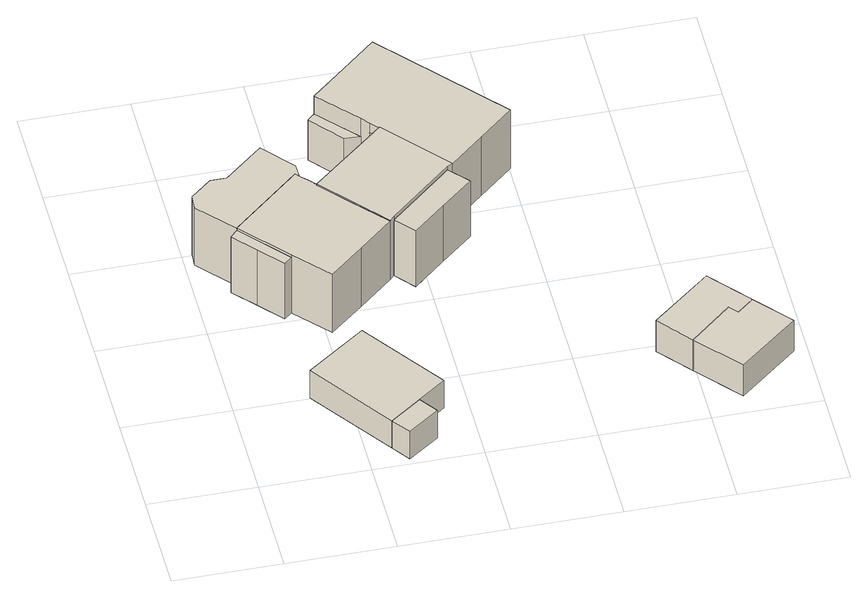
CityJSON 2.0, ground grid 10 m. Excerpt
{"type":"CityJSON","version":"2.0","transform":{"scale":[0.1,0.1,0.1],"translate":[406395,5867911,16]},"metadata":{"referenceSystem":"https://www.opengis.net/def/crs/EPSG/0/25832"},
"CityObjects":{
"building1":{"type":"Building","attributes":{"Gemeindeschluessel":"03454006","AbsoluteHoehe":"16.943","MittlereTraufHoehe":"20.088","Firsthoehe":"20.088","function":"31001_2000","roofType":"1000","measuredHeight":3.15},"address":[{"country":"Germany","locality":"Breddenberg"}],"children":["building1-1"],"geometry":[{"type":"MultiSurface","lod":"1","boundaries":[[[0,1,2,3]],[[4,5,6,7]],[[4,7,3,2]],[[8,9,4,2]],[[6,5,1,0]],[[7,6,0,3]],[[1,5,9,8]]]}]},
"building1-1":{"type":"BuildingPart","attributes":{"AbsoluteHoehe":"16.943","MittlereTraufHoehe":"20.088","Firsthoehe":"20.088","roofType":"1000","measuredHeight":3.15},"parents":["building1"],"geometry":[{"type":"MultiSurface","lod":"1","boundaries":[[[1,10,11,8]],[[12,13,5,9]],[[12,9,8,11]],[[13,12,11,10]],[[5,13,10,1]],[[8,9,5,1]]]}]},
"building2":{"type":"Building","attributes":{"Gemeindeschluessel":"03454006","AbsoluteHoehe":"16.644","MittlereTraufHoehe":"22.359","Firsthoehe":"25.491","function":"31001_1000","roofType":"3100","measuredHeight":8.85},"address":[{"country":"Germany","locality":"Breddenberg","thoroughfareNumber":"31","thoroughfareName":"Hauptstraße"}],"children":["building2-1","building2-2","building2-3","building2-4","building2-5","building2-6","building2-7","building2-8"],"geometry":[{"type":"MultiSurface","lod":"1","boundaries":[[[14,15,16,17,18,19,20,21]],[[22,23,24,25,26,27,28,29]],[[22,29,21,20]],[[19,30,31,20]],[[24,23,19,18]],[[25,24,18,17]],[[26,25,17,16]],[[27,26,16,15]],[[28,27,15,14]],[[21,32,33,34]],[[30,23,22,31]],[[32,29,35,33]],[[34,33,35,36,37]],[[37,36,28,14]]]}]},
"building2-1":{"type":"BuildingPart","attributes":{"BezugspunktDach":"2200","AbsoluteHoehe":"16.644","MittlereTraufHoehe":"23.261","Firsthoehe":"23.261","measuredHeight":6.62},"parents":["building2"],"geometry":[{"type":"MultiSurface","lod":"1","boundaries":[[[38,39,40,41,42,43,44,45,46]],[[47,48,49,50,51,52,53,54,55]],[[47,55,46,45]],[[48,47,45,44]],[[49,48,44,43]],[[50,49,43,42]],[[51,50,42,41]],[[52,51,41,40]],[[55,54,38,46]],[[53,52,40,39]],[[38,54,56,57]],[[57,56,53,39]]]}]},
"building2-2":{"type":"BuildingPart","attributes":{"AbsoluteHoehe":"16.644","MittlereTraufHoehe":"21.315","Firsthoehe":"21.315","roofType":"1000","measuredHeight":4.67},"parents":["building2"],"geometry":[{"type":"MultiSurface","lod":"1","boundaries":[[[58,31,30,59]],[[23,22,60,61]],[[23,61,59,30]],[[60,22,31,58]],[[61,60,58,59]],[[22,23,30,31]]]}]},
"building2-3":{"type":"BuildingPart","attributes":{"AbsoluteHoehe":"16.644","MittlereTraufHoehe":"21.928","Firsthoehe":"24.753","roofType":"5000","measuredHeight":8.11},"parents":["building2"],"geometry":[{"type":"MultiSurface","lod":"1","boundaries":[[[62,63,64,65,66]],[[67,68,69,70,71]],[[67,71,66,65]],[[68,67,65,64]],[[70,69,63,62]],[[71,70,62,66]],[[69,68,64,63]]]}]},
"building2-4":{"type":"BuildingPart","attributes":{"AbsoluteHoehe":"16.644","MittlereTraufHoehe":"22.076","Firsthoehe":"24.931","roofType":"5000","measuredHeight":8.29},"parents":["building2"],"geometry":[{"type":"MultiSurface","lod":"1","boundaries":[[[72,73,74,75,76]],[[77,78,54,79,80]],[[77,80,76,75]],[[78,77,75,74]],[[54,78,74,73]],[[80,79,72,76]],[[79,54,73,72]]]}]},
"building2-5":{"type":"BuildingPart","attributes":{"AbsoluteHoehe":"16.644","MittlereTraufHoehe":"22.274","Firsthoehe":"22.274","roofType":"1000","measuredHeight":5.63},"parents":["building2"],"geometry":[{"type":"MultiSurface","lod":"1","boundaries":[[[33,32,81]],[[29,35,82]],[[29,82,81,32]],[[33,35,29,32]],[[82,35,33,81]]]}]},
"building2-6":{"type":"BuildingPart","attributes":{"AbsoluteHoehe":"16.644","MittlereTraufHoehe":"22.722","Firsthoehe":"24.758","roofType":"3100","measuredHeight":8.11},"parents":["building2"],"geometry":[{"type":"MultiSurface","lod":"1","boundaries":[[[83,84,85,86,87,88,89,90,91,92]],[[93,94,95,96,82,35,36,28,69,68]],[[93,68,92,91]],[[90,97,98,91]],[[89,99,97,90]],[[88,100,101,89]],[[82,96,88,87]],[[86,33,81,87]],[[85,37,34,86]],[[84,14,37,85]],[[69,28,84,83]],[[92,64,63,83]],[[97,94,93,98]],[[99,95,94,97]],[[100,96,95,101]],[[33,35,82,81]],[[37,36,35,33,34]],[[28,36,37,14]],[[64,68,69,63]]]}]},
"building2-7":{"type":"BuildingPart","attributes":{"AbsoluteHoehe":"16.644","MittlereTraufHoehe":"21.468","Firsthoehe":"21.468","roofType":"1000","measuredHeight":4.82},"parents":["building2"],"geometry":[{"type":"MultiSurface","lod":"1","boundaries":[[[100,102,101]],[[103,96,95]],[[96,103,102,100]],[[103,95,101,102]],[[95,96,100,101]]]}]},
"building2-8":{"type":"BuildingPart","attributes":{"AbsoluteHoehe":"16.644","MittlereTraufHoehe":"22.191","Firsthoehe":"25.503","roofType":"3100","measuredHeight":8.86},"parents":["building2"],"geometry":[{"type":"MultiSurface","lod":"1","boundaries":[[[104,105,98,106,107,108,109,110,111]],[[54,56,53,52,103,93,112,113,79]],[[110,73,72,111]],[[109,57,38,110]],[[108,39,57,109]],[[107,40,39,108]],[[103,52,107,106]],[[99,101,102,106]],[[112,93,98,105]],[[113,112,105,104]],[[79,113,104,111]],[[73,54,79,72]],[[57,56,54,38]],[[53,56,57,39]],[[40,52,53,39]],[[98,93,94,97]],[[97,94,95,99]],[[101,95,103,102]]]}]},
"building3":{"type":"Building","attributes":{"Gemeindeschluessel":"03454006","AbsoluteHoehe":"16.792","MittlereTraufHoehe":"20.414","Firsthoehe":"20.414","function":"51009_1610","roofType":"1000","measuredHeight":3.62},"address":[{"country":"Germany","locality":"Breddenberg"}],"geometry":[{"type":"MultiSurface","lod":"1","boundaries":[[[114,115,116,117,118,119]],[[120,121,122,123,124,125]],[[120,125,119,118]],[[121,120,118,117]],[[122,121,117,116]],[[123,122,116,115]],[[124,123,115,114]],[[125,124,114,119]]]}]},
"building4":{"type":"Building","attributes":{"Gemeindeschluessel":"03454006","AbsoluteHoehe":"16.791","MittlereTraufHoehe":"20.414","Firsthoehe":"20.414","function":"31001_2000","roofType":"1000","measuredHeight":3.62},"address":[{"country":"Germany","locality":"Breddenberg"}],"geometry":[{"type":"MultiSurface","lod":"1","boundaries":[[[115,126,127,118,117,116]],[[121,120,128,129,123,122]],[[121,122,116,117]],[[120,121,117,118]],[[128,120,118,127]],[[129,128,127,126]],[[123,129,126,115]],[[122,123,115,116]]]}]}
},
"vertices":[
[67,98,41],[122,20,41],[177,60,41],[122,138,41],[177,60,9],[122,20,9],[67,98,9],[122,138,9],[151,41,41],[151,41,9],
[134,3,41],[163,24,41],[163,24,9],[134,3,9],
[237,292,74],[269,320,74],[301,348,74],[204,459,74],[172,431,74],[140,403,74],[173,366,74],[179,359,74],[173,366,6],[140,403,6],[172,431,6],[204,459,6],[301,348,6],[269,320,6],[237,292,6],[179,359,6],[140,403,53],[173,366,53],[179,359,63],[186,351,63],[186,351,74],[186,351,6],[211,322,6],[211,322,74],
[38,254,73],[102,310,73],[105,306,73],[105,321,73],[80,350,73],[44,319,73],[29,319,73],[9,302,73],[8,288,73],[9,302,6],[29,319,6],[44,319,6],[80,350,6],[105,321,6],[105,306,6],[102,310,6],[38,254,6],[8,288,6],[70,282,6],[70,282,73],
[158,367,53],[133,397,53],[158,367,6],[133,397,6],
[248,271,71],[232,289,71],[173,237,71],[188,219,71],[218,245,71],[188,219,6],[173,237,6],[232,289,6],[248,271,6],[218,245,6],
[76,210,71],[38,254,71],[31,247,71],[50,226,71],[69,204,71],[50,226,6],[31,247,6],[76,210,6],[69,204,6],
[178,344,63],[178,344,6],
[232,289,75],[237,292,75],[211,322,75],[186,351,75],[178,344,75],[125,299,75],[117,292,75],[143,262,75],[169,233,75],[173,237,75],[169,233,6],[143,262,6],[117,292,6],[125,299,6],[143,262,74],[169,233,74],[117,292,74],[125,299,55],[117,292,55],
[111,300,55],[111,300,6],
[105,178,74],[137,205,74],[111,300,74],[105,306,74],[102,310,74],[70,282,74],[38,254,74],[76,210,74],[137,205,6],[105,178,6],
[371,91,44],[397,60,44],[436,94,44],[443,86,44],[458,99,44],[426,137,44],[458,99,8],[443,86,8],[436,94,8],[397,60,8],[371,91,8],[426,137,8],
[432,19,44],[487,65,44],[487,65,8],[432,19,8]
]}
